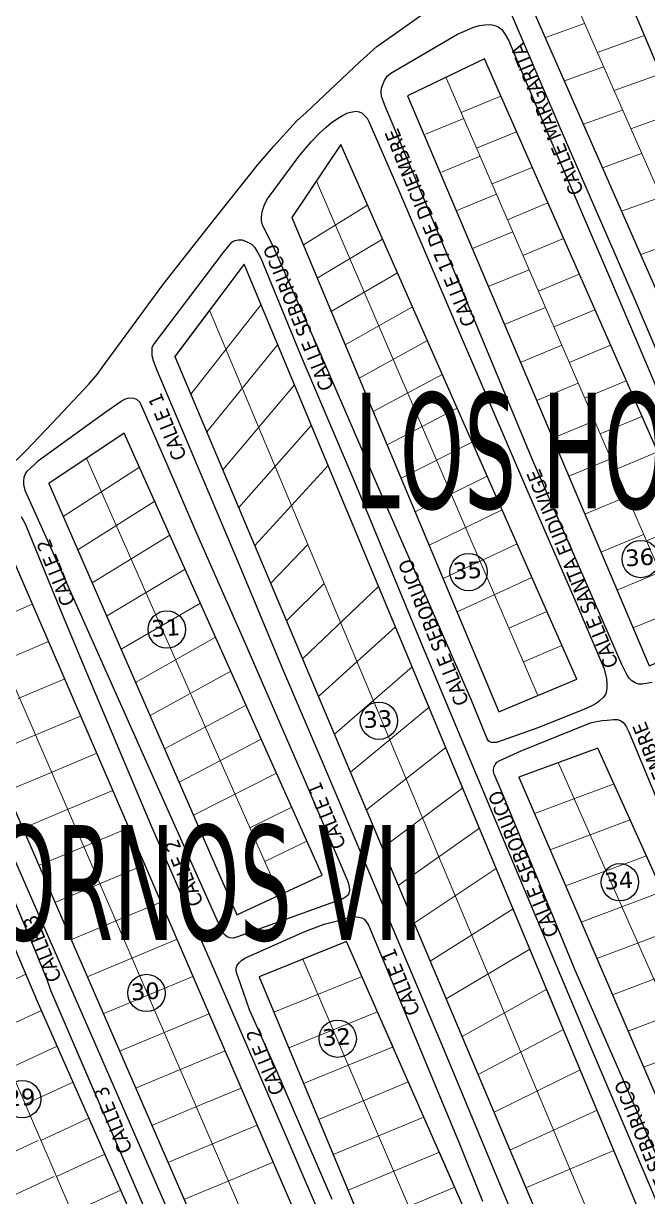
# Model space of a CAD drawing. Header units: metres. Extents: x 2 to 659295185, y -28 to 1124222152.
# Drawn here: x 657919.8 to 658070.3, y 1122960.3 to 1123243 of the extents above; entities that cross this region are included whole.
import ezdxf

# ---------------------------------------------------------------- set-up
doc = ezdxf.new("R2010")
doc.units = ezdxf.units.M
doc.header["$MEASUREMENT"] = 0
for name, color, linetype in [('CALLES', 1, 'CONTINUOUS'), ('CERCA', 7, 'CONTINUOUS'), ('MANZANA', 30, 'CONTINUOUS'), ('Numero de manzana', 6, 'CONTINUOUS'), ('Parcelas', 140, 'CONTINUOUS'), ('TEXTOS', 7, 'CONTINUOUS')]:
    doc.layers.add(name, color=color, linetype=linetype)
doc.styles.add('ROMAN', font='verdana.ttf')
doc.styles.get("Standard").update_dxf_attribs({"font": 'tahoma.ttf'})

msp = doc.modelspace()

# ---------------------------------------------------------------- linework, layer by layer
at = {"layer": 'CERCA', "lineweight": 0}
for p, q in [((658114.7657, 1123107.1088), (658050.0121, 1123254.5755)), ((658045.6465, 1123239.6525), (658055.0593, 1123243.0335)), ((658058.1405, 1123236.0642), (658069.5269, 1123240.1692)), ((658050.2394, 1123229.1968), (658059.6522, 1123232.5778)), ((658062.1851, 1123226.8531), (658073.4708, 1123230.9187)), ((658081.1289, 1123092.5491), (658021.6599, 1123230.0747)), ((658025.3442, 1123221.5544), (658034.9137, 1123225.5136)), ((658016.7156, 1123216.3306), (658025.9507, 1123220.1519)), ((658054.8323, 1123218.7411), (658064.2451, 1123222.1221)), ((658066.2298, 1123217.642), (658077.3524, 1123221.6831)), ((658029.0632, 1123212.9541), (658038.6921, 1123216.9378)), ((658059.4252, 1123208.2854), (658068.838, 1123211.6664)), ((658020.5928, 1123207.1888), (658029.8923, 1123211.0367)), ((658032.7822, 1123204.3537), (658042.4704, 1123208.362)), ((658024.3085, 1123197.9802), (658033.8339, 1123201.9216)), ((658036.5012, 1123195.7533), (658046.2488, 1123199.7863)), ((658064.0182, 1123197.8297), (658073.4309, 1123201.2107)), ((658028.0242, 1123188.7716), (658037.7755, 1123192.8064)), ((658040.2201, 1123187.153), (658050.0272, 1123191.2105)), ((658068.6111, 1123187.374), (658078.0239, 1123190.755)), ((658032.0616, 1123179.6994), (658041.7158, 1123183.6941)), ((658043.9391, 1123178.5526), (658053.8056, 1123182.6347)), ((658035.9387, 1123170.5576), (658045.6574, 1123174.579)), ((658047.6581, 1123169.9523), (658057.584, 1123174.0589)), ((658039.8159, 1123161.4158), (658049.599, 1123165.4638)), ((658051.3771, 1123161.3519), (658061.3624, 1123165.4832)), ((658043.693, 1123152.274), (658053.5406, 1123156.3487)), ((658055.0961, 1123152.7516), (658065.1408, 1123156.9074)), ((658047.4088, 1123143.0654), (658057.4822, 1123147.2335)), ((658058.815, 1123144.1512), (658068.9192, 1123148.3316)), ((658051.2859, 1123133.9236), (658061.4238, 1123138.1184)), ((658062.534, 1123135.5509), (658072.9352, 1123139.8542)), ((658066.253, 1123126.9505), (658076.6542, 1123131.2538)), ((658055.3233, 1123124.8514), (658065.3641, 1123129.006)), ((658069.972, 1123118.3501), (658080.3732, 1123122.6535)), ((658059.039, 1123115.6428), (658069.3057, 1123119.8909)), ((657988.5757, 1122919.2401), (657905.3895, 1123111.4885)), ((658063.0764, 1123106.5706), (658073.2461, 1123110.7786)), ((657910.7328, 1123098.2388), (657921.9172, 1123103.0394)), ((658066.7921, 1123097.3621), (658077.1876, 1123101.6634)), ((657914.626, 1123089.2889), (657925.8705, 1123094.0612)), ((657918.5191, 1123080.339), (657929.7466, 1123085.0457)), ((657954.1285, 1122904.3221), (657876.7164, 1123083.0533)), ((657922.4123, 1123071.3891), (657933.576, 1123076.0777)), ((657911.7864, 1123066.9424), (657922.4123, 1123071.3891)), ((657926.3054, 1123062.4392), (657937.4942, 1123067.1271)), ((657915.6795, 1123057.9925), (657926.3054, 1123062.4392)), ((657930.1986, 1123053.4893), (657941.3291, 1123058.1819)), ((657919.5727, 1123049.0426), (657930.1986, 1123053.4893)), ((657934.0918, 1123044.5394), (657945.2224, 1123049.1858)), ((657923.4658, 1123040.0927), (657934.0918, 1123044.5394)), ((657937.9849, 1123035.5895), (657949.0222, 1123040.2519)), ((657927.359, 1123031.1428), (657937.9849, 1123035.5895)), ((657941.8781, 1123026.6395), (657952.9544, 1123031.2786)), ((657931.2522, 1123022.1928), (657941.8781, 1123026.6395)), ((657945.7713, 1123017.6896), (657956.836, 1123022.339)), ((657935.1453, 1123013.2429), (657945.7713, 1123017.6896)), ((657908.9631, 1123008.6012), (657920.3983, 1123013.8806)), ((657949.6644, 1123008.7397), (657960.6693, 1123013.3308)), ((657939.0385, 1123004.293), (657949.6644, 1123008.7397)), ((657912.7269, 1122999.9113), (657924.1311, 1123005.1763)), ((657953.5576, 1122999.7898), (657964.5392, 1123004.3693)), ((657942.9317, 1122995.3431), (657953.5576, 1122999.7898)), ((657916.4907, 1122991.2214), (657927.9535, 1122996.5135)), ((657957.4507, 1122990.8399), (657968.4107, 1122995.4143)), ((657946.8248, 1122986.3932), (657957.4507, 1122990.8399)), ((657920.2545, 1122982.5315), (657931.7758, 1122987.8506)), ((657961.3439, 1122981.89), (657972.2845, 1122986.4507)), ((657924.0182, 1122973.8415), (657935.5982, 1122979.1877)), ((657950.718, 1122977.4433), (657961.3439, 1122981.89)), ((657965.2371, 1122972.9401), (657976.1521, 1122977.503)), ((657911.2278, 1122968.2171), (657923.3691, 1122973.7861)), ((657954.6111, 1122968.4934), (657965.2371, 1122972.9401)), ((657927.782, 1122965.1516), (657939.4206, 1122970.5248)), ((657969.1302, 1122963.9902), (657980.0142, 1122968.5484)), ((657915.0843, 1122959.5351), (657927.2256, 1122965.1041)), ((657958.5043, 1122959.5435), (657969.1302, 1122963.9902)), ((657931.5458, 1122956.4617), (657943.2429, 1122961.8619))]:
    msp.add_line(p, q, dxfattribs=at)
at = {"layer": 'MANZANA', "lineweight": -2}
for p, q in [((658009.5648, 1123240.7076), (658025.5123, 1123252.0653)), ((658049.2273, 1123217.8822), (658036.0504, 1123248.686)), ((658028.2993, 1123242.1173), (658029.7176, 1123242.5672)), ((658029.7176, 1123242.5672), (658031.037, 1123242.6872)), ((658031.037, 1123242.6872), (658032.4635, 1123242.8072)), ((658032.4635, 1123242.8072), (658033.4448, 1123242.5872)), ((658033.4448, 1123242.5872), (658034.2116, 1123242.2573)), ((658034.2116, 1123242.2573), (658035.0939, 1123241.5974)), ((658004.9801, 1123237.4883), (658009.5648, 1123240.7076)), ((658008.4021, 1123231.0796), (658024.4733, 1123240.4477)), ((658024.4733, 1123240.4477), (658026.6584, 1123241.4475)), ((658026.6584, 1123241.4475), (658028.2993, 1123242.1173)), ((658035.0939, 1123241.5974), (658035.9762, 1123240.3877)), ((658035.9762, 1123240.3877), (658036.7513, 1123239.0579)), ((658000.9396, 1123233.819), (658004.9801, 1123237.4883)), ((658000.9396, 1123233.819), (658004.9801, 1123237.4883)), ((658036.7513, 1123239.0579), (658045.7228, 1123217.6423)), ((657987.9524, 1123221.5915), (658000.9396, 1123233.819)), ((657987.9524, 1123221.5915), (658000.9396, 1123233.819)), ((658007.5281, 1123230.3097), (658008.4021, 1123231.0796)), ((658007.5281, 1123230.3097), (658008.4021, 1123231.0796)), ((658006.118, 1123227.4203), (658006.4479, 1123228.3101)), ((658006.118, 1123227.4203), (658006.4479, 1123228.3101)), ((658006.4479, 1123228.3101), (658006.8766, 1123229.3099)), ((658006.4479, 1123228.3101), (658006.8766, 1123229.3099)), ((658006.8766, 1123229.3099), (658007.5281, 1123230.3097)), ((658006.8766, 1123229.3099), (658007.5281, 1123230.3097)), ((658006.0108, 1123226.5405), (658006.118, 1123227.4203)), ((658006.0108, 1123226.5405), (658006.118, 1123227.4203)), ((658006.1263, 1123225.4307), (658006.0108, 1123226.5405)), ((658006.1263, 1123225.4307), (658006.0108, 1123226.5405)), ((658007.0168, 1123223.1112), (658006.1263, 1123225.4307)), ((658007.0168, 1123223.1112), (658006.1263, 1123225.4307)), ((658021.8593, 1123187.5684), (658007.0168, 1123223.1112)), ((658021.8593, 1123187.5684), (658007.0168, 1123223.1112)), ((657985.6683, 1123219.4819), (657987.9524, 1123221.5915)), ((657985.6683, 1123219.4819), (657987.9524, 1123221.5915)), ((657994.1038, 1123219.182), (657995.4149, 1123220.0718)), ((657994.1038, 1123219.182), (657995.4149, 1123220.0718)), ((657995.4149, 1123220.0718), (657996.726, 1123220.8616)), ((657995.4149, 1123220.0718), (657996.726, 1123220.8616)), ((657996.726, 1123220.8616), (657998.0371, 1123221.5215)), ((657996.726, 1123220.8616), (657998.0371, 1123221.5215)), ((657998.0371, 1123221.5215), (657999.1338, 1123221.7515)), ((657998.0371, 1123221.5215), (657999.1338, 1123221.7515)), ((657999.1338, 1123221.7515), (658000.0079, 1123221.8714)), ((657999.1338, 1123221.7515), (658000.0079, 1123221.8714)), ((658000.0079, 1123221.8714), (658000.7747, 1123221.7615)), ((658000.0079, 1123221.8714), (658000.7747, 1123221.7615)), ((658000.7747, 1123221.7615), (658001.4344, 1123221.4315)), ((658000.7747, 1123221.7615), (658001.4344, 1123221.4315)), ((658001.4344, 1123221.4315), (658001.9869, 1123220.8816)), ((658001.4344, 1123221.4315), (658001.9869, 1123220.8816)), ((658001.9869, 1123220.8816), (658002.6465, 1123220.2218)), ((658001.9869, 1123220.8816), (658002.6465, 1123220.2218)), ((658002.6465, 1123220.2218), (658003.0836, 1123219.4519)), ((658002.6465, 1123220.2218), (658003.0836, 1123219.4519)), ((657980.1024, 1123213.3732), (657985.6683, 1123219.4819)), ((657980.1024, 1123213.3732), (657985.6683, 1123219.4819)), ((657991.1518, 1123216.6325), (657992.7927, 1123218.0722)), ((657991.1518, 1123216.6325), (657992.7927, 1123218.0722)), ((657992.7927, 1123218.0722), (657994.1038, 1123219.182)), ((657992.7927, 1123218.0722), (657994.1038, 1123219.182)), ((658003.0836, 1123219.4519), (658010.0595, 1123203.3352)), ((658003.0836, 1123219.4519), (658010.0595, 1123203.3352)), ((658045.7228, 1123217.6423), (658061.5548, 1123180.7798)), ((658067.3847, 1123176.1607), (658049.2273, 1123217.8822)), ((657986.4682, 1123211.3036), (657989.1893, 1123214.5229)), ((657986.4682, 1123211.3036), (657989.1893, 1123214.5229)), ((657989.1893, 1123214.5229), (657991.1518, 1123216.6325)), ((657989.1893, 1123214.5229), (657991.1518, 1123216.6325)), ((657976.1774, 1123208.8241), (657980.1024, 1123213.3732)), ((657976.1774, 1123208.8241), (657980.1024, 1123213.3732)), ((657978.6264, 1123200.7557), (657986.4682, 1123211.3036)), ((657978.6264, 1123200.7557), (657986.4682, 1123211.3036)), ((657964.3034, 1123193.9471), (657976.1774, 1123208.8241)), ((657964.3034, 1123193.9471), (657976.1774, 1123208.8241)), ((658010.0595, 1123203.3352), (658024.3496, 1123169.772)), ((658010.0595, 1123203.3352), (658024.3496, 1123169.772)), ((657977.975, 1123199.536), (657978.6264, 1123200.7557)), ((657977.975, 1123199.536), (657978.6264, 1123200.7557)), ((657977.2163, 1123196.3266), (657977.3235, 1123197.6564)), ((657977.2163, 1123196.3266), (657977.3235, 1123197.6564)), ((657977.3235, 1123197.6564), (657977.6451, 1123198.6562)), ((657977.3235, 1123197.6564), (657977.6451, 1123198.6562)), ((657977.6451, 1123198.6562), (657977.975, 1123199.536)), ((657977.6451, 1123198.6562), (657977.975, 1123199.536)), ((657977.2246, 1123195.5568), (657977.2163, 1123196.3266)), ((657977.2246, 1123195.5568), (657977.2163, 1123196.3266)), ((657977.34, 1123194.777), (657977.2246, 1123195.5568)), ((657977.34, 1123194.777), (657977.2246, 1123195.5568)), ((657977.5627, 1123194.1171), (657977.34, 1123194.777)), ((657977.5627, 1123194.1171), (657977.34, 1123194.777)), ((657979.9869, 1123189.3681), (657977.5627, 1123194.1171)), ((657979.9869, 1123189.3681), (657977.5627, 1123194.1171)), ((657953.4023, 1123180.0699), (657964.3034, 1123193.9471)), ((657953.4023, 1123180.0699), (657964.3034, 1123193.9471)), ((657967.948, 1123187.7684), (657970.0177, 1123190.3279)), ((657967.948, 1123187.7684), (657970.0177, 1123190.3279)), ((657970.0177, 1123190.3279), (657970.5619, 1123190.6578)), ((657970.0177, 1123190.3279), (657970.5619, 1123190.6578)), ((657970.5619, 1123190.6578), (657971.5432, 1123190.8877)), ((657970.5619, 1123190.6578), (657971.5432, 1123190.8877)), ((657971.5432, 1123190.8877), (657972.5327, 1123190.8877)), ((657971.5432, 1123190.8877), (657972.5327, 1123190.8877)), ((657972.5327, 1123190.8877), (657973.6294, 1123190.4478)), ((657972.5327, 1123190.8877), (657973.6294, 1123190.4478)), ((657973.6294, 1123190.4478), (657974.7261, 1123189.8979)), ((657973.6294, 1123190.4478), (657974.7261, 1123189.8979)), ((657974.7261, 1123189.8979), (657975.5012, 1123189.1281)), ((657974.7261, 1123189.8979), (657975.5012, 1123189.1281)), ((657975.5012, 1123189.1281), (657976.2681, 1123187.9183)), ((657975.5012, 1123189.1281), (657976.2681, 1123187.9183)), ((657990.5086, 1123165.5329), (657979.9869, 1123189.3681)), ((657990.5086, 1123165.5329), (657979.9869, 1123189.3681)), ((657951.1677, 1123165.5729), (657967.948, 1123187.7684)), ((657951.1677, 1123165.5729), (657967.948, 1123187.7684)), ((657976.2681, 1123187.9183), (657977.0432, 1123186.4786)), ((657976.2681, 1123187.9183), (657977.0432, 1123186.4786)), ((657977.0432, 1123186.4786), (657986.7898, 1123162.7435)), ((657977.0432, 1123186.4786), (657986.7898, 1123162.7435)), ((658042.5647, 1123137.8885), (658021.8593, 1123187.5684)), ((658042.5647, 1123137.8885), (658021.8593, 1123187.5684)), ((657938.8072, 1123160.104), (657953.4023, 1123180.0699)), ((657938.8072, 1123160.104), (657953.4023, 1123180.0699)), ((658061.5548, 1123180.7798), (658085.2534, 1123124.9212)), ((658090.4153, 1123121.7318), (658067.3847, 1123176.1607)), ((658024.3496, 1123169.772), (658040.8413, 1123131.4698)), ((658024.3496, 1123169.772), (658040.8413, 1123131.4698)), ((657950.8379, 1123165.023), (657951.1677, 1123165.5729)), ((657950.8379, 1123165.023), (657951.1677, 1123165.5729)), ((657950.8461, 1123163.9132), (657950.8379, 1123165.023)), ((657950.8461, 1123163.9132), (657950.8379, 1123165.023)), ((657950.8544, 1123162.9234), (657950.8461, 1123163.9132)), ((657950.8544, 1123162.9234), (657950.8461, 1123163.9132)), ((658007.6682, 1123126.0109), (657990.5086, 1123165.5329)), ((658007.6682, 1123126.0109), (657990.5086, 1123165.5329)), ((657951.1842, 1123161.7037), (657950.8544, 1123162.9234)), ((657951.1842, 1123161.7037), (657950.8544, 1123162.9234)), ((657952.0748, 1123159.3842), (657951.1842, 1123161.7037)), ((657952.0748, 1123159.3842), (657951.1842, 1123161.7037)), ((657986.7898, 1123162.7435), (658000.0821, 1123131.3999)), ((657986.7898, 1123162.7435), (658000.0821, 1123131.3999)), ((657935.5418, 1123156.1048), (657937.6116, 1123158.4343)), ((657935.5418, 1123156.1048), (657937.6116, 1123158.4343)), ((657937.6116, 1123158.4343), (657938.8072, 1123160.104)), ((657937.6116, 1123158.4343), (657938.8072, 1123160.104)), ((657972.3348, 1123111.3639), (657952.0748, 1123159.3842)), ((657972.3348, 1123111.3639), (657952.0748, 1123159.3842)), ((657926.8177, 1123146.7767), (657935.5418, 1123156.1048)), ((657926.8177, 1123146.7767), (657935.5418, 1123156.1048)), ((657939.4091, 1123149.2662), (657943.3342, 1123152.0456)), ((657939.4091, 1123149.2662), (657943.3342, 1123152.0456)), ((657943.3342, 1123152.0456), (657944.4309, 1123152.6055)), ((657943.3342, 1123152.0456), (657944.4309, 1123152.6055)), ((657944.4309, 1123152.6055), (657945.3049, 1123152.8355)), ((657944.4309, 1123152.6055), (657945.3049, 1123152.8355)), ((657945.3049, 1123152.8355), (657946.4016, 1123152.7255)), ((657945.3049, 1123152.8355), (657946.4016, 1123152.7255)), ((657946.4016, 1123152.7255), (657947.1685, 1123152.3956)), ((657946.4016, 1123152.7255), (657947.1685, 1123152.3956)), ((657947.1685, 1123152.3956), (657947.8282, 1123151.7357)), ((657947.1685, 1123152.3956), (657947.8282, 1123151.7357)), ((657947.8282, 1123151.7357), (657956.2472, 1123132.5296)), ((657947.8282, 1123151.7357), (657956.2472, 1123132.5296)), ((657923.4617, 1123137.6886), (657939.4091, 1123149.2662)), ((657923.4617, 1123137.6886), (657939.4091, 1123149.2662)), ((657920.3777, 1123139.9981), (657926.8177, 1123146.7767)), ((657920.3777, 1123139.9981), (657926.8177, 1123146.7767)), ((657916.0157, 1123135.779), (657920.3777, 1123139.9981)), ((657916.0157, 1123135.779), (657920.3777, 1123139.9981)), ((657922.365, 1123136.6888), (657923.4617, 1123137.6886)), ((657922.365, 1123136.6888), (657923.4617, 1123137.6886)), ((658064.0451, 1123088.5486), (658042.5647, 1123137.8885)), ((658064.0451, 1123088.5486), (658042.5647, 1123137.8885)), ((657920.1881, 1123134.3592), (657920.7323, 1123135.1391)), ((657920.1881, 1123134.3592), (657920.7323, 1123135.1391)), ((657920.7323, 1123135.1391), (657921.3837, 1123135.799)), ((657920.7323, 1123135.1391), (657921.3837, 1123135.799)), ((657921.3837, 1123135.799), (657922.365, 1123136.6888)), ((657921.3837, 1123135.799), (657922.365, 1123136.6888)), ((657919.8665, 1123132.6996), (657919.9737, 1123133.6994)), ((657919.8665, 1123132.6996), (657919.9737, 1123133.6994)), ((657919.8665, 1123131.9297), (657919.8665, 1123132.6996)), ((657919.8665, 1123131.9297), (657919.8665, 1123132.6996)), ((657920.2046, 1123130.49), (657919.8665, 1123131.9297)), ((657920.2046, 1123130.49), (657919.8665, 1123131.9297)), ((657919.9737, 1123133.6994), (657920.1881, 1123134.3592)), ((657919.9737, 1123133.6994), (657920.1881, 1123134.3592)), ((657956.2472, 1123132.5296), (657961.5575, 1123120.1621)), ((657956.2472, 1123132.5296), (657961.5575, 1123120.1621)), ((657931.6003, 1123105.1052), (657920.2046, 1123130.49)), ((657931.6003, 1123105.1052), (657920.2046, 1123130.49)), ((658000.0821, 1123131.3999), (658015.1472, 1123095.0772)), ((658000.0821, 1123131.3999), (658015.1472, 1123095.0772)), ((658040.8413, 1123131.4698), (658052.4679, 1123104.6453)), ((658040.8413, 1123131.4698), (658052.4679, 1123104.6453)), ((657919.2481, 1123124.1813), (657919.9077, 1123123.0815)), ((657919.2481, 1123124.1813), (657919.9077, 1123123.0815)), ((658027.7056, 1123080.0903), (658007.6682, 1123126.0109)), ((658027.7056, 1123080.0903), (658007.6682, 1123126.0109)), ((657919.9077, 1123123.0815), (657920.4602, 1123121.8618)), ((657919.9077, 1123123.0815), (657920.4602, 1123121.8618)), ((657920.4602, 1123121.8618), (657928.772, 1123101.6559)), ((657920.4602, 1123121.8618), (657928.772, 1123101.6559)), ((657961.5575, 1123120.1621), (657973.0687, 1123094.0075)), ((657961.5575, 1123120.1621), (657973.0687, 1123094.0075)), ((657982.304, 1123087.4088), (657972.3348, 1123111.3639)), ((657982.304, 1123087.4088), (657972.3348, 1123111.3639)), ((657954.4001, 1123054.1056), (657931.6003, 1123105.1052)), ((657954.4001, 1123054.1056), (657931.6003, 1123105.1052)), ((658052.4679, 1123104.6453), (658059.7737, 1123087.5288)), ((658052.4679, 1123104.6453), (658059.7737, 1123087.5288)), ((657928.772, 1123101.6559), (657935.6326, 1123085.0993)), ((657928.772, 1123101.6559), (657935.6326, 1123085.0993)), ((657973.0687, 1123094.0075), (657987.4659, 1123060.8842)), ((657973.0687, 1123094.0075), (657987.4659, 1123060.8842)), ((658015.1472, 1123095.0772), (658039.8435, 1123035.8993)), ((658015.1472, 1123095.0772), (658039.8435, 1123035.8993)), ((657992.0506, 1123064.6734), (657982.304, 1123087.4088)), ((657992.0506, 1123064.6734), (657982.304, 1123087.4088)), ((658059.7737, 1123087.5288), (658060.1118, 1123086.0991)), ((658059.7737, 1123087.5288), (658060.1118, 1123086.0991)), ((658065.2655, 1123086.1191), (658064.0451, 1123088.5486)), ((658065.2655, 1123086.1191), (658064.0451, 1123088.5486)), ((657935.6326, 1123085.0993), (657950.5823, 1123049.6665)), ((657935.6326, 1123085.0993), (657950.5823, 1123049.6665)), ((658060.1118, 1123086.0991), (658060.3345, 1123085.0993)), ((658060.1118, 1123086.0991), (658060.3345, 1123085.0993)), ((658060.3345, 1123085.0993), (658060.4499, 1123083.8895)), ((658060.3345, 1123085.0993), (658060.4499, 1123083.8895)), ((658060.4499, 1123083.8895), (658060.4581, 1123082.8897)), ((658060.4499, 1123083.8895), (658060.4581, 1123082.8897)), ((658065.8097, 1123085.2392), (658065.2655, 1123086.1191)), ((658065.8097, 1123085.2392), (658065.2655, 1123086.1191)), ((658066.4776, 1123084.5794), (658065.8097, 1123085.2392)), ((658066.4776, 1123084.5794), (658065.8097, 1123085.2392)), ((658067.2445, 1123084.1395), (658066.4776, 1123084.5794)), ((658067.2445, 1123084.1395), (658066.4776, 1123084.5794)), ((658068.1185, 1123083.8095), (658067.2445, 1123084.1395)), ((658068.1185, 1123083.8095), (658067.2445, 1123084.1395)), ((658069.0008, 1123083.8095), (658068.1185, 1123083.8095)), ((658069.0008, 1123083.8095), (658068.1185, 1123083.8095)), ((658071.4086, 1123084.1595), (658069.0008, 1123083.8095)), ((658071.4086, 1123084.1595), (658069.0008, 1123083.8095)), ((658060.1366, 1123081.34), (658059.5923, 1123080.5602)), ((658060.1366, 1123081.34), (658059.5923, 1123080.5602)), ((658060.3509, 1123082.1199), (658060.1366, 1123081.34)), ((658060.3509, 1123082.1199), (658060.1366, 1123081.34)), ((658060.4581, 1123082.8897), (658060.3509, 1123082.1199)), ((658060.4581, 1123082.8897), (658060.3509, 1123082.1199)), ((658031.5812, 1123070.5922), (658027.7056, 1123080.0903)), ((658031.5812, 1123070.5922), (658027.7056, 1123080.0903)), ((658056.8547, 1123078.5606), (658054.8922, 1123077.6708)), ((658056.8547, 1123078.5606), (658054.8922, 1123077.6708)), ((658057.8442, 1123079.1205), (658056.8547, 1123078.5606)), ((658057.8442, 1123079.1205), (658056.8547, 1123078.5606)), ((658058.7183, 1123079.7904), (658057.8442, 1123079.1205)), ((658058.7183, 1123079.7904), (658057.8442, 1123079.1205)), ((658059.5923, 1123080.5602), (658058.7183, 1123079.7904)), ((658059.5923, 1123080.5602), (658058.7183, 1123079.7904)), ((658054.8922, 1123077.6708), (658043.8428, 1123073.3017)), ((658054.8922, 1123077.6708), (658043.8428, 1123073.3017)), ((658043.8428, 1123073.3017), (658033.8818, 1123069.7224)), ((658043.8428, 1123073.3017), (658033.8818, 1123069.7224)), ((658039.8105, 1123067.7528), (658056.5496, 1123074.4714)), ((658039.8105, 1123067.7528), (658056.5496, 1123074.4714)), ((658056.5496, 1123074.4714), (658057.9679, 1123074.8014)), ((658056.5496, 1123074.4714), (658057.9679, 1123074.8014)), ((658057.9679, 1123074.8014), (658059.2872, 1123075.0313)), ((658057.9679, 1123074.8014), (658059.2872, 1123075.0313)), ((658059.2872, 1123075.0313), (658060.4911, 1123075.1513)), ((658059.2872, 1123075.0313), (658060.4911, 1123075.1513)), ((658060.4911, 1123075.1513), (658062.0249, 1123075.2613)), ((658060.4911, 1123075.1513), (658062.0249, 1123075.2613)), ((658062.0249, 1123075.2613), (658063.0061, 1123075.2713)), ((658062.0249, 1123075.2613), (658063.0061, 1123075.2713)), ((658063.0061, 1123075.2713), (658063.773, 1123075.0513)), ((658063.0061, 1123075.2713), (658063.773, 1123075.0513)), ((658063.773, 1123075.0513), (658064.3254, 1123074.6114)), ((658063.773, 1123075.0513), (658064.3254, 1123074.6114)), ((658064.3254, 1123074.6114), (658064.7707, 1123074.0615)), ((658064.3254, 1123074.6114), (658064.7707, 1123074.0615)), ((658064.7707, 1123074.0615), (658065.2077, 1123073.4017)), ((658064.7707, 1123074.0615), (658065.2077, 1123073.4017)), ((658065.2077, 1123073.4017), (658065.7602, 1123072.2919)), ((658065.2077, 1123073.4017), (658065.7602, 1123072.2919)), ((658031.911, 1123070.1523), (658031.5812, 1123070.5922)), ((658031.911, 1123070.1523), (658031.5812, 1123070.5922)), ((658032.2409, 1123069.9324), (658031.911, 1123070.1523)), ((658032.2409, 1123069.9324), (658031.911, 1123070.1523)), ((658032.6779, 1123069.7124), (658032.2409, 1123069.9324)), ((658032.6779, 1123069.7124), (658032.2409, 1123069.9324)), ((658033.1149, 1123069.7224), (658032.6779, 1123069.7124)), ((658033.1149, 1123069.7224), (658032.6779, 1123069.7124)), ((658033.8818, 1123069.7224), (658033.1149, 1123069.7224)), ((658033.8818, 1123069.7224), (658033.1149, 1123069.7224)), ((658065.7602, 1123072.2919), (658072.2992, 1123056.6151)), ((658065.7602, 1123072.2919), (658072.2992, 1123056.6151)), ((658034.4507, 1123065.3033), (658039.8105, 1123067.7528)), ((658034.4507, 1123065.3033), (658039.8105, 1123067.7528)), ((658006.2252, 1123031.2202), (657992.0506, 1123064.6734)), ((658006.2252, 1123031.2202), (657992.0506, 1123064.6734)), ((658033.2551, 1123063.9636), (658033.5767, 1123064.5235)), ((658033.2551, 1123063.9636), (658033.5767, 1123064.5235)), ((658033.5767, 1123064.5235), (658033.9065, 1123064.9634)), ((658033.5767, 1123064.5235), (658033.9065, 1123064.9634)), ((658033.9065, 1123064.9634), (658034.4507, 1123065.3033)), ((658033.9065, 1123064.9634), (658034.4507, 1123065.3033)), ((658033.1479, 1123063.3037), (658033.2551, 1123063.9636)), ((658033.1479, 1123063.3037), (658033.2551, 1123063.9636)), ((658033.1479, 1123062.7538), (658033.1479, 1123063.3037)), ((658033.1479, 1123062.7538), (658033.1479, 1123063.3037)), ((658033.2633, 1123062.084), (658033.1479, 1123062.7538)), ((658033.2633, 1123062.084), (658033.1479, 1123062.7538)), ((658035.0362, 1123058.0048), (658033.2633, 1123062.084)), ((658035.0362, 1123058.0048), (658033.2633, 1123062.084)), ((657987.4659, 1123060.8842), (657997.9794, 1123036.2692)), ((657987.4659, 1123060.8842), (657997.9794, 1123036.2692)), ((658043.5624, 1123037.359), (658035.0362, 1123058.0048)), ((658043.5624, 1123037.359), (658035.0362, 1123058.0048)), ((657967.9068, 1123023.8617), (657954.4001, 1123054.1056)), ((657967.9068, 1123023.8617), (657954.4001, 1123054.1056)), ((657935.1296, 1123001.5963), (657914.8695, 1123048.0668)), ((657935.1296, 1123001.5963), (657914.8695, 1123048.0668)), ((657950.5823, 1123049.6665), (657965.8618, 1123014.6736)), ((657950.5823, 1123049.6665), (657965.8618, 1123014.6736)), ((657915.0262, 1123037.7789), (657922.4474, 1123019.9025)), ((657915.0262, 1123037.7789), (657922.4474, 1123019.9025)), ((657997.9794, 1123036.2692), (657998.3175, 1123035.0595)), ((657997.9794, 1123036.2692), (657998.3175, 1123035.0595)), ((658039.8435, 1123035.8993), (658057.0114, 1122995.2776)), ((658039.8435, 1123035.8993), (658057.0114, 1122995.2776)), ((658052.7565, 1123015.0535), (658043.5624, 1123037.359)), ((658052.7565, 1123015.0535), (658043.5624, 1123037.359)), ((657998.2185, 1123033.3998), (657997.9959, 1123032.8399)), ((657998.2185, 1123033.3998), (657997.9959, 1123032.8399)), ((657998.4329, 1123034.1696), (657998.2185, 1123033.3998)), ((657998.4329, 1123034.1696), (657998.2185, 1123033.3998)), ((657998.3175, 1123035.0595), (657998.4329, 1123034.1696)), ((657998.3175, 1123035.0595), (657998.4329, 1123034.1696)), ((657996.8002, 1123032.0601), (657971.4113, 1123022.8819)), ((657996.8002, 1123032.0601), (657971.4113, 1123022.8819)), ((657997.5588, 1123032.51), (657996.8002, 1123032.0601)), ((657997.5588, 1123032.51), (657996.8002, 1123032.0601)), ((657997.9959, 1123032.8399), (657997.5588, 1123032.51)), ((657997.9959, 1123032.8399), (657997.5588, 1123032.51)), ((658021.1749, 1122995.7875), (658006.2252, 1123031.2202)), ((658021.1749, 1122995.7875), (658006.2252, 1123031.2202)), ((657995.5056, 1123026.7512), (657998.3504, 1123027.531)), ((657995.5056, 1123026.7512), (657998.3504, 1123027.531)), ((657998.3504, 1123027.531), (657999.5543, 1123027.7609)), ((657998.3504, 1123027.531), (657999.5543, 1123027.7609)), ((657999.5543, 1123027.7609), (658000.651, 1123027.661)), ((657999.5543, 1123027.7609), (658000.651, 1123027.661)), ((658000.651, 1123027.661), (658001.4179, 1123027.441)), ((658000.651, 1123027.661), (658001.4179, 1123027.441)), ((658001.4179, 1123027.441), (658001.9704, 1123027.1111)), ((658001.4179, 1123027.441), (658001.9704, 1123027.1111)), ((657987.6308, 1123024.1717), (657992.331, 1123025.9613)), ((657987.6308, 1123024.1717), (657992.331, 1123025.9613)), ((657992.331, 1123025.9613), (657995.5056, 1123026.7512)), ((657992.331, 1123025.9613), (657995.5056, 1123026.7512)), ((658001.9704, 1123027.1111), (658002.5228, 1123026.4512)), ((658001.9704, 1123027.1111), (658002.5228, 1123026.4512)), ((658002.5228, 1123026.4512), (658002.9599, 1123025.6714)), ((658002.5228, 1123026.4512), (658002.9599, 1123025.6714)), ((658002.9599, 1123025.6714), (658011.7087, 1123004.6956)), ((658002.9599, 1123025.6714), (658011.7087, 1123004.6956)), ((657968.451, 1123023.3119), (657967.9068, 1123023.8617)), ((657968.451, 1123023.3119), (657967.9068, 1123023.8617)), ((657968.8963, 1123022.8719), (657968.451, 1123023.3119)), ((657968.8963, 1123022.8719), (657968.451, 1123023.3119)), ((657969.556, 1123022.652), (657968.8963, 1123022.8719)), ((657969.556, 1123022.652), (657968.8963, 1123022.8719)), ((657970.3228, 1123022.542), (657969.556, 1123022.652)), ((657970.3228, 1123022.542), (657969.556, 1123022.652)), ((657971.4113, 1123022.8819), (657970.3228, 1123022.542)), ((657971.4113, 1123022.8819), (657970.3228, 1123022.542)), ((657973.2996, 1123017.803), (657987.6308, 1123024.1717)), ((657973.2996, 1123017.803), (657987.6308, 1123024.1717)), ((657922.4474, 1123019.9025), (657925.4407, 1123012.614)), ((657922.4474, 1123019.9025), (657925.4407, 1123012.614)), ((657971.1227, 1123015.3635), (657971.3371, 1123016.0233)), ((657971.1227, 1123015.3635), (657971.3371, 1123016.0233)), ((657971.3371, 1123016.0233), (657971.8813, 1123016.6932)), ((657971.3371, 1123016.0233), (657971.8813, 1123016.6932)), ((657971.8813, 1123016.6932), (657972.4255, 1123017.2431)), ((657971.8813, 1123016.6932), (657972.4255, 1123017.2431)), ((657972.4255, 1123017.2431), (657973.2996, 1123017.803)), ((657972.4255, 1123017.2431), (657973.2996, 1123017.803)), ((657965.8618, 1123014.6736), (657983.7965, 1122973.272)), ((657965.8618, 1123014.6736), (657983.7965, 1122973.272)), ((657971.1227, 1123014.5836), (657971.1227, 1123015.3635)), ((657971.1227, 1123014.5836), (657971.1227, 1123015.3635)), ((657971.2381, 1123014.0337), (657971.1227, 1123014.5836)), ((657971.2381, 1123014.0337), (657971.1227, 1123014.5836)), ((657972.1204, 1123011.6042), (657971.2381, 1123014.0337)), ((657972.1204, 1123011.6042), (657971.2381, 1123014.0337)), ((658069.3637, 1122977.0813), (658052.7565, 1123015.0535)), ((658069.3637, 1122977.0813), (658052.7565, 1123015.0535)), ((657925.4407, 1123012.614), (657926.323, 1123010.0745)), ((657925.4407, 1123012.614), (657926.323, 1123010.0745)), ((657974.3385, 1123005.3055), (657972.1204, 1123011.6042)), ((657974.3385, 1123005.3055), (657972.1204, 1123011.6042)), ((657926.323, 1123010.0745), (657939.0628, 1122980.3806)), ((657980.8693, 1122990.5185), (657974.3385, 1123005.3055)), ((657980.8693, 1122990.5185), (657974.3385, 1123005.3055)), ((658011.7087, 1123004.6956), (658016.2522, 1122993.8778)), ((658011.7087, 1123004.6956), (658016.2522, 1122993.8778)), ((657954.1692, 1122958.1051), (657935.1296, 1123001.5963)), ((657954.1692, 1122958.1051), (657935.1296, 1123001.5963)), ((657932.6393, 1122995.2776), (657939.0628, 1122980.3806)), ((658016.2522, 1122993.8778), (658024.8938, 1122973.0121)), ((658016.2522, 1122993.8778), (658024.8938, 1122973.0121)), ((658035.2424, 1122962.0043), (658021.1749, 1122995.7875)), ((658035.2424, 1122962.0043), (658021.1749, 1122995.7875)), ((658057.0114, 1122995.2776), (658072.7362, 1122958.2951)), ((658057.0114, 1122995.2776), (658072.7362, 1122958.2951)), ((657994.2688, 1122959.6048), (657980.8693, 1122990.5185)), ((657994.2688, 1122959.6048), (657980.8693, 1122990.5185)), ((657939.0628, 1122980.3806), (657946.8057, 1122962.4942)), ((657939.0628, 1122980.3806), (657946.8057, 1122962.4942)), ((658078.9948, 1122955.3357), (658069.3637, 1122977.0813)), ((658078.9948, 1122955.3357), (658069.3637, 1122977.0813)), ((657983.7965, 1122973.272), (657995.753, 1122945.3477)), ((657983.7965, 1122973.272), (657995.753, 1122945.3477)), ((658024.8938, 1122973.0121), (658030.435, 1122959.2149)), ((658024.8938, 1122973.0121), (658030.435, 1122959.2149)), ((657946.8057, 1122962.4942), (657957.1047, 1122938.7591)), ((657946.8057, 1122962.4942), (657957.1047, 1122938.7591)), ((658044.8735, 1122938.7091), (658035.2424, 1122962.0043)), ((658044.8735, 1122938.7091), (658035.2424, 1122962.0043))]:
    msp.add_line(p, q, dxfattribs=at)
at = {"layer": 'Numero de manzana', "lineweight": -2}
for centre in [(658068.6218, 1123113.9544), (658027.1214, 1123110.8133), (657954.3718, 1123096.9654), (658005.504, 1123074.9703), (658005.504, 1123074.9703), (658063.5915, 1123036.0554), (657949.4707, 1123009.3605), (657995.5616, 1122998.3424), (657995.5616, 1122998.3424), (657919.49, 1122983.7706)]:
    msp.add_circle(centre, 4.5001, dxfattribs=at)
at = {"layer": 'Parcelas', "lineweight": 0}
for p, q in [((657996.3017, 1123213.8846), (658002.7639, 1123199.2477)), ((657984.5287, 1123196.2385), (657990.4152, 1123205.0615)), ((658043.8177, 1123081.0718), (657990.4152, 1123205.0615)), ((658002.7639, 1123199.2477), (657987.2838, 1123189.6634)), ((658002.7639, 1123199.2477), (658053.2073, 1123084.9925)), ((658034.4281, 1123077.1511), (657987.2838, 1123189.6634)), ((657990.6512, 1123181.6268), (658006.367, 1123191.0866)), ((657973.0356, 1123185.0554), (658070.2494, 1122951.9728)), ((658009.9701, 1123182.9255), (657994.0187, 1123173.5902)), ((658013.5732, 1123174.7644), (658009.9701, 1123182.9255)), ((657994.0187, 1123173.5902), (657990.6512, 1123181.6268)), ((657960.1772, 1123153.6903), (657977.0862, 1123175.3437)), ((657997.3861, 1123165.5536), (658013.5732, 1123174.7644)), ((657956.3311, 1123162.7994), (657964.6833, 1123173.9274)), ((657964.6833, 1123173.9274), (658059.4437, 1122948.0767)), ((658017.1763, 1123166.6033), (658000.7536, 1123157.517)), ((658020.7794, 1123158.4423), (658017.1763, 1123166.6033)), ((657981.1367, 1123165.6319), (657964.0233, 1123144.5812)), ((657985.1873, 1123155.9201), (657981.1367, 1123165.6319)), ((658000.7536, 1123157.517), (657997.3861, 1123165.5536)), ((658048.6381, 1122944.1807), (657956.3311, 1123162.7994)), ((658004.121, 1123149.4804), (658020.7794, 1123158.4423)), ((657967.8695, 1123135.4721), (657985.1873, 1123155.9201)), ((657964.0233, 1123144.5812), (657960.1772, 1123153.6903)), ((658007.4885, 1123141.4438), (658004.121, 1123149.4804)), ((658024.3825, 1123150.2812), (658007.4885, 1123141.4438)), ((658027.9856, 1123142.1201), (658024.3825, 1123150.2812)), ((657989.2379, 1123146.2083), (657971.7156, 1123126.363)), ((657993.2885, 1123136.4965), (657989.2379, 1123146.2083)), ((657944.1135, 1123144.3141), (657991.8065, 1123037.7464)), ((658010.856, 1123133.4072), (658027.9856, 1123142.1201)), ((657925.9024, 1123132.1855), (657935.0079, 1123138.2498)), ((657981.5443, 1123032.9808), (657935.0079, 1123138.2498)), ((657947.7822, 1123136.1166), (657929.3931, 1123124.1878)), ((657951.4509, 1123127.9191), (657947.7822, 1123136.1166)), ((657971.7156, 1123126.363), (657967.8695, 1123135.4721)), ((657975.5617, 1123117.2538), (657993.2885, 1123136.4965)), ((657971.282, 1123028.2152), (657925.9024, 1123132.1855)), ((658014.2234, 1123125.3706), (658010.856, 1123133.4072)), ((658031.5887, 1123133.959), (658014.2234, 1123125.3706)), ((658035.1918, 1123125.7979), (658031.5887, 1123133.959)), ((657932.8838, 1123116.1901), (657951.4509, 1123127.9191)), ((658001.3896, 1123117.073), (657997.339, 1123126.7848)), ((658017.5909, 1123117.334), (658035.1918, 1123125.7979)), ((657955.1196, 1123119.7216), (657936.3746, 1123108.1923)), ((657958.7883, 1123111.524), (657955.1196, 1123119.7216)), ((657936.3746, 1123108.1923), (657932.8838, 1123116.1901)), ((657979.4078, 1123108.1447), (657975.5617, 1123117.2538)), ((657988.3734, 1123117.4647), (657979.4078, 1123108.1447)), ((658020.9583, 1123109.2974), (658017.5909, 1123117.334)), ((658038.7949, 1123117.6369), (658020.9583, 1123109.2974)), ((658042.398, 1123109.4758), (658038.7949, 1123117.6369)), ((657939.8653, 1123100.1946), (657958.7883, 1123111.524)), ((658024.3258, 1123101.2609), (658042.398, 1123109.4758)), ((657983.254, 1123099.0356), (657992.3218, 1123108.0543)), ((658005.4402, 1123107.3612), (657987.1001, 1123089.9265)), ((658009.4908, 1123097.6494), (658005.4402, 1123107.3612)), ((657962.457, 1123103.3265), (657943.3561, 1123092.1969)), ((657966.1257, 1123095.129), (657962.457, 1123103.3265)), ((658027.6932, 1123093.2243), (658024.3258, 1123101.2609)), ((658046.0011, 1123101.3147), (658036.8423, 1123097.2673)), ((658049.6042, 1123093.1536), (658046.0011, 1123101.3147)), ((657943.3561, 1123092.1969), (657939.8653, 1123100.1946)), ((657987.1001, 1123089.9265), (657983.254, 1123099.0356)), ((657946.8468, 1123084.1992), (657966.1257, 1123095.129)), ((657990.9462, 1123080.8174), (658009.4908, 1123097.6494)), ((658040.33, 1123089.1696), (658049.6042, 1123093.1536)), ((657969.7944, 1123086.9315), (657950.3375, 1123076.2015)), ((657973.4631, 1123078.734), (657969.7944, 1123086.9315)), ((658013.5413, 1123087.9377), (657994.7923, 1123071.7083)), ((658017.5919, 1123078.2259), (658013.5413, 1123087.9377)), ((657950.3375, 1123076.2015), (657946.8468, 1123084.1992)), ((658034.4281, 1123077.1511), (658043.8177, 1123081.0718)), ((657953.8283, 1123068.2038), (657973.4631, 1123078.734)), ((657994.7923, 1123071.7083), (657990.9462, 1123080.8174)), ((657998.6385, 1123062.5992), (658017.5919, 1123078.2259)), ((657977.1318, 1123070.5365), (657957.319, 1123060.206)), ((657980.8005, 1123062.339), (657977.1318, 1123070.5365)), ((657957.319, 1123060.206), (657953.8283, 1123068.2038)), ((658021.6425, 1123068.5141), (658002.4846, 1123053.4901)), ((658025.6931, 1123058.8023), (658021.6425, 1123068.5141)), ((658105.1239, 1122964.6026), (658058.287, 1123068.3793)), ((658039.2197, 1123061.3771), (658048.7533, 1123064.8782)), ((658094.7505, 1122960.5414), (658048.7533, 1123064.8782)), ((657960.8098, 1123052.2083), (657980.8005, 1123062.339)), ((658002.4846, 1123053.4901), (657998.6385, 1123062.5992)), ((658039.2197, 1123061.3771), (658084.377, 1122956.4802)), ((658006.3307, 1123044.3809), (658025.6931, 1123058.8023)), ((658042.9828, 1123052.6357), (658062.1901, 1123059.7312)), ((657984.4691, 1123054.1414), (657974.3848, 1123049.176)), ((657988.1378, 1123045.9439), (657984.4691, 1123054.1414)), ((657964.3005, 1123044.2106), (657960.8098, 1123052.2083)), ((658046.7459, 1123043.8943), (658042.9828, 1123052.6357)), ((658066.0932, 1123051.0832), (658046.7459, 1123043.8943)), ((658069.9962, 1123042.4351), (658066.0932, 1123051.0832)), ((658029.7436, 1123049.0906), (658010.1768, 1123035.2718)), ((658033.7942, 1123039.3788), (658029.7436, 1123049.0906)), ((657977.9646, 1123041.0784), (657988.1378, 1123045.9439)), ((658010.1768, 1123035.2718), (658006.3307, 1123044.3809)), ((658050.509, 1123035.1528), (658069.9962, 1123042.4351)), ((658014.023, 1123026.1627), (658033.7942, 1123039.3788)), ((657971.282, 1123028.2152), (657981.5443, 1123032.9808)), ((658054.2721, 1123026.4114), (658050.509, 1123035.1528)), ((658073.8993, 1123033.7871), (658054.2721, 1123026.4114)), ((658037.8448, 1123029.667), (658017.8691, 1123017.0536)), ((658041.8954, 1123019.9552), (658037.8448, 1123029.667)), ((658017.8691, 1123017.0536), (658014.023, 1123026.1627)), ((658058.0352, 1123017.67), (658077.8024, 1123025.139)), ((657997.7095, 1123021.7863), (658035.0127, 1122937.1139)), ((658021.7152, 1123007.9445), (658041.8954, 1123019.9552)), ((657976.6333, 1123013.2803), (657987.1714, 1123017.5333)), ((658023.6595, 1122932.3559), (657987.1714, 1123017.5333)), ((658061.7983, 1123008.9286), (658058.0352, 1123017.67)), ((658081.7054, 1123016.491), (658061.7983, 1123008.9286)), ((658012.3064, 1122927.5978), (657976.6333, 1123013.2803)), ((657980.2007, 1123004.7121), (658001.4398, 1123013.3191)), ((658025.5613, 1122998.8354), (658021.7152, 1123007.9445)), ((658045.9459, 1123010.2434), (658025.5613, 1122998.8354)), ((658049.9965, 1123000.5317), (658045.9459, 1123010.2434)), ((658065.5615, 1123000.1872), (658085.6085, 1123007.8429)), ((657983.768, 1122996.1438), (657980.2007, 1123004.7121)), ((658005.1701, 1123004.8518), (657983.768, 1122996.1438)), ((658008.9005, 1122996.3846), (658005.1701, 1123004.8518)), ((658029.4075, 1122989.7263), (658049.9965, 1123000.5317)), ((658069.3246, 1122991.4458), (658065.5615, 1123000.1872)), ((658089.5116, 1122999.1949), (658069.3246, 1122991.4458)), ((657987.3353, 1122987.5756), (658008.9005, 1122996.3846)), ((658054.0471, 1122990.8199), (658033.2536, 1122980.6171)), ((658058.0977, 1122981.1081), (658054.0471, 1122990.8199)), ((658012.6308, 1122987.9174), (657990.9509, 1122978.8912)), ((658016.3611, 1122979.4501), (658012.6308, 1122987.9174)), ((658033.2536, 1122980.6171), (658029.4075, 1122989.7263)), ((657990.9509, 1122978.8912), (657987.3353, 1122987.5756)), ((657994.4699, 1122970.4391), (658016.3611, 1122979.4501)), ((658037.0997, 1122971.508), (658058.0977, 1122981.1081)), ((658020.0914, 1122970.9829), (657998.062, 1122961.8112)), ((658023.8217, 1122962.5156), (658020.0914, 1122970.9829)), ((658040.9458, 1122962.3989), (658037.0997, 1122971.508)), ((658062.1482, 1122971.3963), (658040.9458, 1122962.3989)), ((658066.1988, 1122961.6846), (658062.1482, 1122971.3963)), ((657998.062, 1122961.8112), (657994.4699, 1122970.4391)), ((658001.6045, 1122953.3026), (658023.8217, 1122962.5156))]:
    msp.add_line(p, q, dxfattribs=at)
at = {"layer": 'Parcelas', "lineweight": -3}
for p, q in [((657923.449, 1123006.7224), (657886.755, 1123092.8227)), ((657966.1776, 1122909.8834), (657923.449, 1123006.7224))]:
    msp.add_line(p, q, dxfattribs=at)
for points in [[(658105.3544, 1123103.7285), (658124.4793, 1123110.5978), (658061.4073, 1123259.3612), (658040.7922, 1123250.7033), (658105.3544, 1123103.7285)], [(658030.9292, 1123234.5572), (658012.4052, 1123225.5993), (658070.6693, 1123088.2202), (658091.589, 1123096.8781), (658030.9292, 1123234.5572)], [(657996.3017, 1123213.8846), (657984.5287, 1123196.2385), (658034.4281, 1123077.1511), (658053.2073, 1123084.9925), (657996.3017, 1123213.8846)], [(657996.3017, 1123213.8846), (657984.5287, 1123196.2385), (658034.4281, 1123077.1511), (658053.2073, 1123084.9925), (657996.3017, 1123213.8846)], [(658048.6381, 1122944.1807), (658070.2494, 1122951.9728), (657973.0356, 1123185.0554), (657956.3311, 1123162.7994), (658048.6381, 1122944.1807)], [(658048.6381, 1122944.1807), (658070.2494, 1122951.9728), (657973.0356, 1123185.0554), (657956.3311, 1123162.7994), (658048.6381, 1122944.1807)], [(657944.1135, 1123144.3141), (657925.9024, 1123132.1855), (657971.282, 1123028.2152), (657991.8065, 1123037.7464), (657944.1135, 1123144.3141)], [(657944.1135, 1123144.3141), (657925.9024, 1123132.1855), (657971.282, 1123028.2152), (657991.8065, 1123037.7464), (657944.1135, 1123144.3141)], [(657914.9362, 1123119.4379), (657895.8606, 1123103.5538), (657977.9671, 1122914.8009), (657999.3561, 1122923.7512), (657914.9362, 1123119.4379)], [(657914.9362, 1123119.4379), (657895.8606, 1123103.5538), (657977.9671, 1122914.8009), (657999.3561, 1122923.7512), (657914.9362, 1123119.4379)], [(658058.287, 1123068.3793), (658039.2197, 1123061.3771), (658084.377, 1122956.4802), (658105.1239, 1122964.6026), (658058.287, 1123068.3793)], [(658058.287, 1123068.3793), (658039.2197, 1123061.3771), (658084.377, 1122956.4802), (658105.1239, 1122964.6026), (658058.287, 1123068.3793)], [(657997.7095, 1123021.7863), (657976.6333, 1123013.2803), (658012.3064, 1122927.5978), (658035.0127, 1122937.1139), (657997.7095, 1123021.7863)], [(657997.7095, 1123021.7863), (657976.6333, 1123013.2803), (658012.3064, 1122927.5978), (658035.0127, 1122937.1139), (657997.7095, 1123021.7863)]]:
    msp.add_lwpolyline(points, dxfattribs=at)

# ---------------------------------------------------------------- texts
at = {"layer": 'CALLES', "color": 0}
for s, p in [('CALLE MARGARITA', (658054.9301, 1123202.5313)), ('CALLE 17 DE DICIEMBRE', (658029.0562, 1123170.8629)), ('CALLE 17 DE DICIEMBRE', (658029.0562, 1123170.8629)), ('CALLE SEBORUCO', (657994.7288, 1123155.3931)), ('CALLE SEBORUCO', (657994.7288, 1123155.3931)), ('CALLE 1', (657959.219, 1123138.612)), ('CALLE 1', (657959.219, 1123138.612)), ('CALLE SANTA EUDUVIGE', (658063.3288, 1123088.5347)), ('CALLE 2', (657932.3498, 1123103.5208)), ('CALLE 2', (657932.3498, 1123103.5208)), ('CALLE SEBORUCO', (658027.2995, 1123079.4707)), ('CALLE SEBORUCO', (658027.2995, 1123079.4707)), ('CALLE 17 DE DICIEMBRE', (658088.7668, 1123027.8558)), ('CALLE 17 DE DICIEMBRE', (658088.7668, 1123027.8558)), ('CALLE 1', (657997.6252, 1123044.9095)), ('CALLE 1', (657997.6252, 1123044.9095)), ('CALLE SEBORUCO', (658048.9851, 1123023.6693)), ('CALLE SEBORUCO', (658048.9851, 1123023.6693)), ('CALLE 2', (657963.2367, 1123031.1067)), ('CALLE 2', (657963.2367, 1123031.1067)), ('CALLE 3', (657929.0782, 1123012.8444)), ('CALLE 3', (657929.0782, 1123012.8444)), ('CALLE 1', (658015.5134, 1123004.7834)), ('CALLE 1', (658015.5134, 1123004.7834)), ('CALLE 2', (657982.8123, 1122985.6078)), ('CALLE 2', (657982.8123, 1122985.6078)), ('CALLE SEBORUCO', (658079.3915, 1122953.9843)), ('CALLE SEBORUCO', (658079.3915, 1122953.9843)), ('CALLE 3', (657946.1314, 1122971.5275)), ('CALLE 3', (657946.1314, 1122971.5275))]:
    msp.add_text(s, height=3.5001, rotation=111.955417, dxfattribs=at).set_placement(p)
at = {"layer": 'Numero de manzana', "lineweight": -2, "style": 'ROMAN'}
for s, p in [('36', (658064.9741, 1123112.1778)), ('35', (658023.4738, 1123109.0367)), ('35', (658023.4738, 1123109.0367)), ('31', (657950.7242, 1123095.1888)), ('31', (657950.7242, 1123095.1888)), ('33', (658001.8564, 1123073.1937)), ('33', (658001.8564, 1123073.1937)), ('34', (658059.9438, 1123034.2787)), ('34', (658059.9438, 1123034.2787)), ('30', (657945.823, 1123007.5839)), ('30', (657945.823, 1123007.5839)), ('32', (657991.9139, 1122996.5658)), ('32', (657991.9139, 1122996.5658)), ('29', (657915.8423, 1122981.994))]:
    msp.add_text(s, height=4, rotation=3.491535, dxfattribs=at).set_placement(p)
at = {"layer": 'TEXTOS', "color": 0}
for s, height, width, p in [('LOS HORNOS VIII', 27.864328, 0.6, (657999.5445, 1123126.1679)), ('LOS HORNOS VII', 27.699362, 0.607143, (657851.5789, 1123022.1246))]:
    msp.add_text(s, height=height, dxfattribs=dict(at, width=width)).set_placement(p)

doc.saveas('drawing.dxf')
